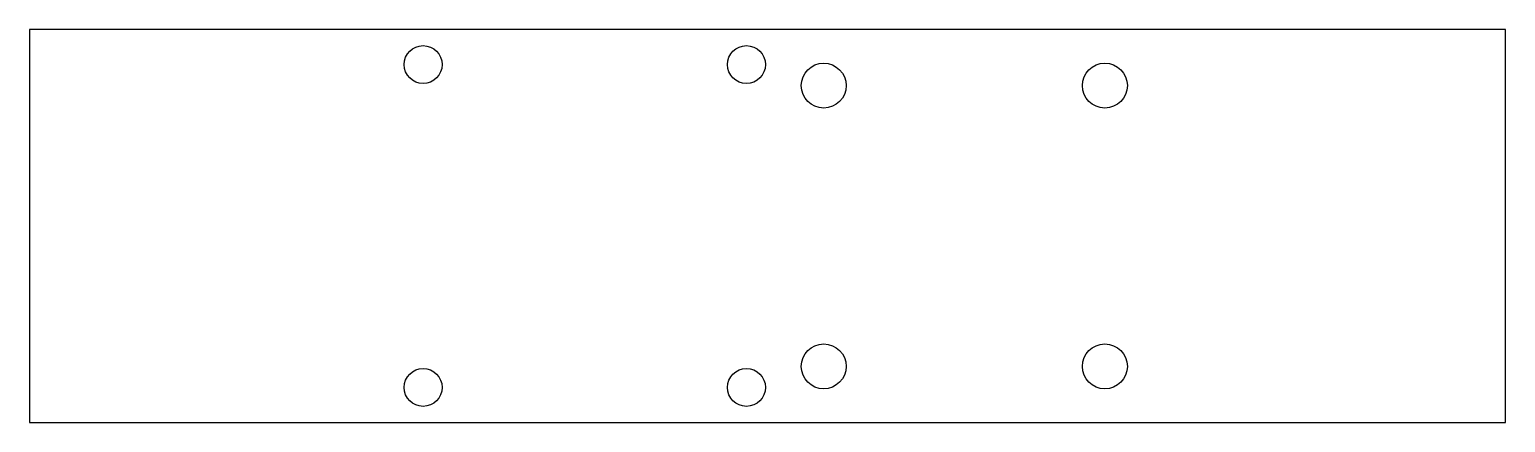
# Model space of a CAD drawing. Header units: millimetres. Extents: x -63 to 42, y -14 to 14.
import ezdxf

# ---------------------------------------------------------------- set-up
doc = ezdxf.new("R2010")
doc.units = ezdxf.units.MM
doc.layers.get('0').update_dxf_attribs({"linetype": 'CONTINUOUS'})

msp = doc.modelspace()

# ---------------------------------------------------------------- linework, layer by layer
msp.add_lwpolyline([(41.75, 14), (-63.25, 14), (-63.25, -14), (41.75, -14)], close=True)
for centre, radius in [((-35.25, 11.5), 1.35), ((-12.25, 11.5), 1.35), ((-6.75, 10), 1.6), ((13.25, 10), 1.6), ((-6.75, -10), 1.6), ((13.25, -10), 1.6), ((-35.25, -11.5), 1.35), ((-12.25, -11.5), 1.35)]:
    msp.add_circle(centre, radius)

doc.saveas('drawing.dxf')
